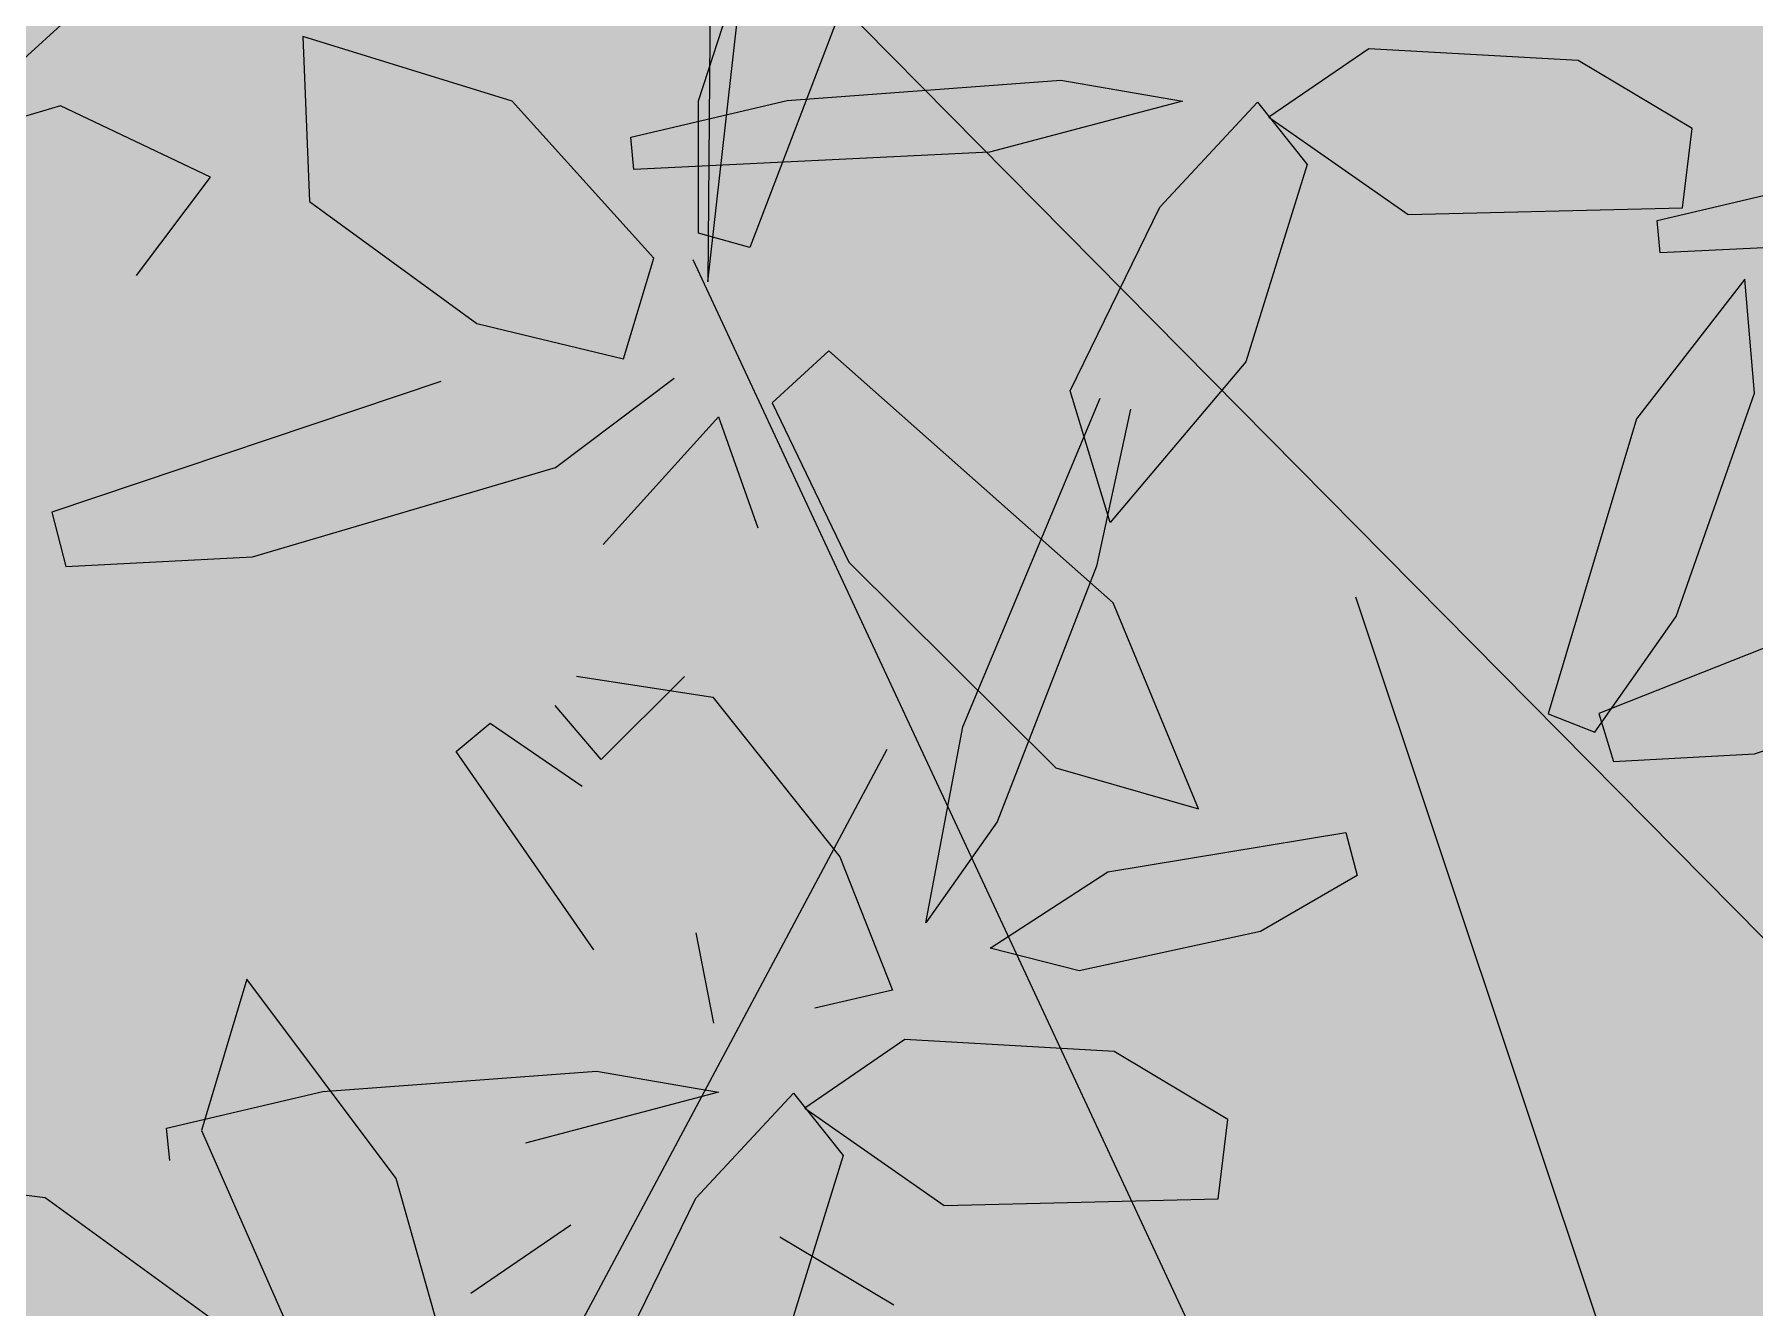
# Model space of a CAD drawing. Header units: metres. Extents: x 349703 to 349913, y 9282546 to 9282694.
# Drawn here: x 349746.397 to 349746.955, y 9282652.653 to 9282653.067 of the extents above; entities that cross this region are included whole.
import ezdxf

# ---------------------------------------------------------------- set-up
doc = ezdxf.new("R2010")
doc.units = ezdxf.units.M
doc.header["$LTSCALE"] = 0.25
doc.layers.add('AREA-VERDE', color=3, linetype='CONTINUOUS', lineweight=9)
doc.layers.add('ARQ-FONDO', color=253, linetype='CONTINUOUS', lineweight=9)

# ---------------------------------------------------------------- blocks, each defined once
blk = doc.blocks.new('548')
at = {"layer": 'AREA-VERDE', "lineweight": 0, "true_color": 0xc4e4b2, "transparency": 33554687}
h = blk.add_hatch(color=3, dxfattribs=at)
h.dxf.hatch_style = 1
h.paths.add_polyline_path([(349595.42055, 9282651.44263), (349597.5555, 9282651.44263), (349597.5555, 9282655.2125), (349595.42055, 9282655.2125)])
blk = doc.blocks.new('ARR2')
at = {"layer": 'ARQ-FONDO', "lineweight": 5}
for p, q in [((2740.91136, 1214.25856), (2740.90469, 1213.47195)), ((2740.90469, 1213.47195), (2740.99091, 1214.24023)), ((2740.91326, 1213.87645), (2740.06527, 1213.10563)), ((2740.90021, 1213.55692), (2740.93207, 1213.65496)), ((2740.93741, 1213.63201), (2741.61984, 1212.94172)), ((2740.97233, 1213.61344), (2740.92433, 1213.48814)), ((2740.71447, 1213.58708), (2740.71772, 1213.50976)), ((2740.81274, 1213.5568), (2740.71447, 1213.58708)), ((2741.21496, 1213.58144), (2741.16805, 1213.54934)), ((2741.31322, 1213.57587), (2741.21496, 1213.58144)), ((2741.36671, 1213.54398), (2741.31322, 1213.57587)), ((2740.94183, 1213.55713), (2741.07032, 1213.56672)), ((2741.07032, 1213.56672), (2741.12752, 1213.55681)), ((2740.87931, 1213.48309), (2740.81274, 1213.5568)), ((2740.86845, 1213.53987), (2740.94183, 1213.55713)), ((2740.90027, 1213.49488), (2740.90021, 1213.55692)), ((2741.12752, 1213.55681), (2741.03695, 1213.5329)), ((2740.60075, 1213.55467), (2740.48499, 1213.5199)), ((2740.67112, 1213.52112), (2740.60075, 1213.55467)), ((2741.11682, 1213.50703), (2741.1627, 1213.55633)), ((2741.1627, 1213.55633), (2741.18606, 1213.52702)), ((2741.16805, 1213.54934), (2741.23348, 1213.50361)), ((2741.36219, 1213.50673), (2741.36671, 1213.54398)), ((2740.86989, 1213.52468), (2740.86845, 1213.53987)), ((2741.03695, 1213.5329), (2740.86989, 1213.52468)), ((2741.18606, 1213.52702), (2741.15729, 1213.43444)), ((2740.63648, 1213.47493), (2740.67112, 1213.52112)), ((2741.35031, 1213.50071), (2741.42368, 1213.51796)), ((2740.71772, 1213.50976), (2740.79625, 1213.45244)), ((2741.07483, 1213.42089), (2741.11682, 1213.50703)), ((2741.23348, 1213.50361), (2741.36219, 1213.50673)), ((2741.35174, 1213.48552), (2741.35031, 1213.50071)), ((2740.92433, 1213.48814), (2740.90027, 1213.49488)), ((2741.51881, 1213.49374), (2741.35174, 1213.48552)), ((2740.865, 1213.43576), (2740.87931, 1213.48309)), ((2740.89759, 1213.48249), (2741.21312, 1212.80565)), ((2741.39156, 1213.47324), (2741.34063, 1213.4076)), ((2741.39598, 1213.41969), (2741.39156, 1213.47324)), ((2740.79625, 1213.45244), (2740.865, 1213.43576)), ((2740.96145, 1213.43966), (2740.9349, 1213.41517)), ((2741.09496, 1213.3213), (2740.96145, 1213.43966)), ((2741.15729, 1213.43444), (2741.09347, 1213.35895)), ((2740.77926, 1213.42523), (2740.59662, 1213.3638)), ((2740.83317, 1213.38481), (2740.88881, 1213.42669)), ((2741.09347, 1213.35895), (2741.07483, 1213.42089)), ((2741.35931, 1213.3148), (2741.39598, 1213.41969)), ((2740.9349, 1213.41517), (2740.97083, 1213.34039)), ((2741.02435, 1213.26308), (2741.0888, 1213.41743)), ((2741.10313, 1213.41219), (2741.08714, 1213.33853)), ((2740.85555, 1213.34863), (2740.90969, 1213.40861)), ((2740.90969, 1213.40861), (2740.92819, 1213.35646)), ((2741.34063, 1213.4076), (2741.29916, 1213.26917)), ((2740.69093, 1213.34291), (2740.83317, 1213.38481)), ((2740.59662, 1213.3638), (2740.60331, 1213.33827)), ((2740.60331, 1213.33827), (2740.69093, 1213.34291)), ((2740.97083, 1213.34039), (2741.06807, 1213.24389)), ((2741.08714, 1213.33853), (2741.04052, 1213.21841)), ((2741.20878, 1213.32414), (2741.3717, 1212.83584)), ((2741.13496, 1213.22463), (2741.09496, 1213.3213)), ((2741.32114, 1213.26059), (2741.35931, 1213.3148)), ((2741.45725, 1213.32254), (2741.32291, 1213.26931)), ((2740.843, 1213.2869), (2740.90694, 1213.27708)), ((2740.89372, 1213.28675), (2740.85465, 1213.24774)), ((2741.39599, 1213.25037), (2741.50104, 1213.28658)), ((2740.90694, 1213.27708), (2740.96662, 1213.20211)), ((2740.85465, 1213.24774), (2740.83301, 1213.27302)), ((2741.29916, 1213.26917), (2741.32114, 1213.26059)), ((2741.32291, 1213.26931), (2741.32979, 1213.24675)), ((2740.78652, 1213.25145), (2740.80249, 1213.26486)), ((2740.80249, 1213.26486), (2740.84567, 1213.23525)), ((2741.00696, 1213.17104), (2741.02435, 1213.26308)), ((2740.98868, 1213.2525), (2740.7458, 1212.79745)), ((2740.85119, 1213.15836), (2740.78652, 1213.25145)), ((2741.32979, 1213.24675), (2741.39599, 1213.25037)), ((2741.06807, 1213.24389), (2741.13496, 1213.22463)), ((2741.04052, 1213.21841), (2741.00696, 1213.17104)), ((2741.09239, 1213.19508), (2741.20424, 1213.21341)), ((2741.20424, 1213.21341), (2741.20948, 1213.19322)), ((2740.96662, 1213.20211), (2740.9914, 1213.13949)), ((2741.0372, 1213.15921), (2741.09239, 1213.19508)), ((2741.20948, 1213.19322), (2741.16417, 1213.16698)), ((2740.89895, 1213.16636), (2740.90731, 1213.12398)), ((2741.16417, 1213.16698), (2741.07906, 1213.14852)), ((2741.07906, 1213.14852), (2741.0372, 1213.15921)), ((2740.68817, 1213.14456), (2740.66701, 1213.07353)), ((2740.7584, 1213.05106), (2740.68817, 1213.14456)), ((2740.9914, 1213.13949), (2740.95488, 1213.13101)), ((2740.99709, 1213.11623), (2740.95018, 1213.08413)), ((2741.09535, 1213.11066), (2740.99709, 1213.11623)), ((2741.14884, 1213.07876), (2741.09535, 1213.11066)), ((2740.72396, 1213.09191), (2740.85245, 1213.1015)), ((2740.85245, 1213.1015), (2740.90964, 1213.09159)), ((2740.65058, 1213.07466), (2740.72396, 1213.09191)), ((2740.90964, 1213.09159), (2740.81908, 1213.06769)), ((2740.89895, 1213.04181), (2740.94482, 1213.09111)), ((2740.94482, 1213.09111), (2740.96819, 1213.0618)), ((2740.95018, 1213.08413), (2741.01561, 1213.03839)), ((2740.65202, 1213.05947), (2740.65058, 1213.07466)), ((2740.66701, 1213.07353), (2740.71295, 1212.96932)), ((2741.14432, 1213.04151), (2741.14884, 1213.07876)), ((2740.96819, 1213.0618), (2740.93942, 1212.96922)), ((2740.59363, 1213.04191), (2740.54323, 1213.04832)), ((2740.78961, 1212.94036), (2740.7584, 1213.05106)), ((2740.67448, 1212.98317), (2740.59363, 1213.04191)), ((2740.85695, 1212.95568), (2740.89895, 1213.04181)), ((2741.01561, 1213.03839), (2741.14432, 1213.04151)), ((2740.84027, 1213.0291), (2740.79336, 1212.997)), ((2740.99202, 1212.99163), (2740.93853, 1213.02353))]:
    blk.add_line(p, q, dxfattribs=at)

msp = doc.modelspace()

# ---------------------------------------------------------------- block references
at = {"layer": 'ARQ-FONDO'}
msp.add_blockref('548', (150.21077, 0), dxfattribs=at)
at = {"layer": 'ARQ-FONDO', "xscale": 0.6917913537138002, "yscale": 0.6917913537138002, "zscale": 0.6917913537138002}
msp.add_blockref('ARR2', (347850.48138, 9281813.51683), dxfattribs=at)

doc.saveas('drawing.dxf')
